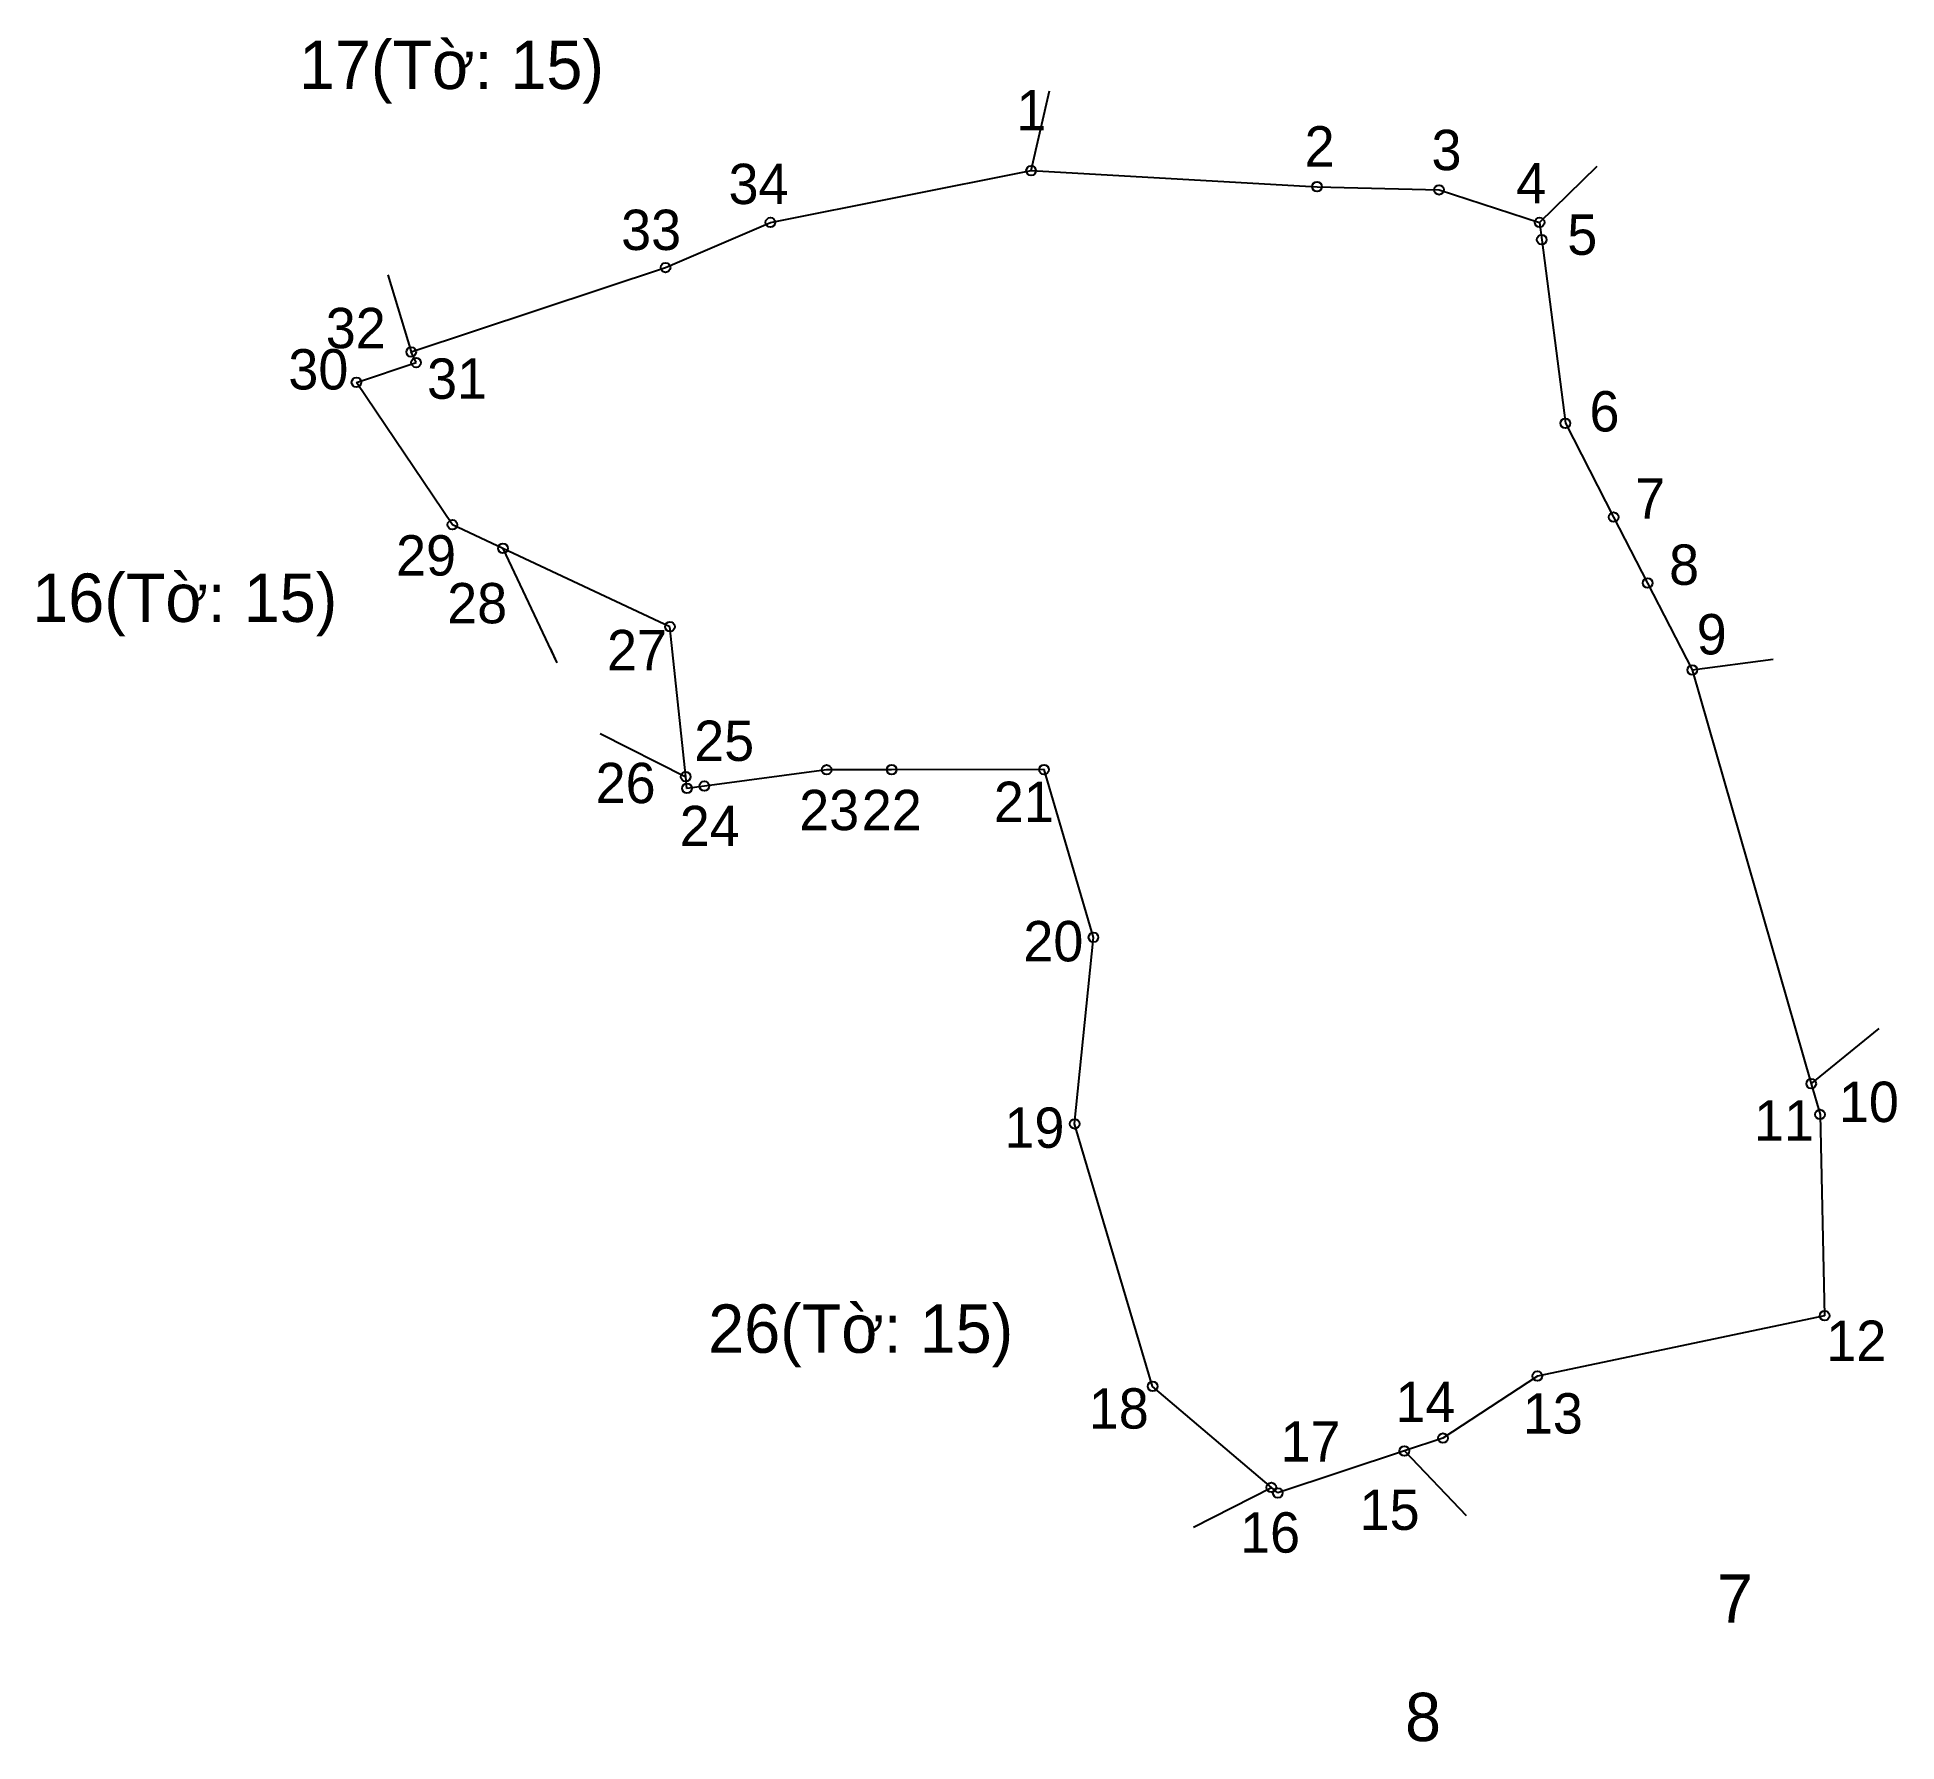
# Model space of a CAD drawing. Extents: x 551945 to 552115, y 1820713 to 1820869.
import ezdxf

# ---------------------------------------------------------------- set-up
doc = ezdxf.new("R2010")
doc.units = 0
for name, color, linetype in [('CanhThua', 7, 'Continuous'), ('MocDinhThua', 7, 'Continuous'), ('NhanTuCan', 7, 'Continuous'), ('RauThua', 7, 'Continuous'), ('SoHieuDinhThua', 7, 'Continuous')]:
    doc.layers.add(name, color=color, linetype=linetype)

msp = doc.modelspace()

# ---------------------------------------------------------------- linework, layer by layer
at = {"layer": 'CanhThua'}
for p, q in [((552011.71, 1820852.32), (552035.54, 1820857.06)), ((552035.54, 1820857.06), (552061.68, 1820855.59)), ((552061.68, 1820855.59), (552072.83, 1820855.3)), ((552072.83, 1820855.3), (552082.02, 1820852.32)), ((552002.12, 1820848.2), (552011.71, 1820852.32)), ((552082.02, 1820852.32), (552082.22, 1820850.74)), ((552082.22, 1820850.74), (552084.38, 1820833.96)), ((551978.87, 1820840.48), (552002.12, 1820848.2)), ((551979.32, 1820839.51), (551978.87, 1820840.48)), ((551973.87, 1820837.7), (551979.32, 1820839.51)), ((551982.64, 1820824.68), (551973.87, 1820837.7)), ((552084.38, 1820833.96), (552088.79, 1820825.38)), ((552088.79, 1820825.38), (552091.9, 1820819.35)), ((551987.26, 1820822.52), (551982.64, 1820824.68)), ((552002.52, 1820815.36), (551987.26, 1820822.52)), ((552091.9, 1820819.35), (552095.98, 1820811.41)), ((552003.97, 1820801.65), (552002.52, 1820815.36)), ((552095.98, 1820811.41), (552106.85, 1820773.58)), ((552004.08, 1820800.58), (552003.97, 1820801.65)), ((552016.84, 1820802.28), (552005.67, 1820800.79)), ((552022.79, 1820802.29), (552016.84, 1820802.28)), ((552036.72, 1820802.3), (552022.79, 1820802.29)), ((552041.24, 1820786.96), (552036.72, 1820802.3)), ((552005.67, 1820800.79), (552004.08, 1820800.58)), ((552039.52, 1820769.91), (552041.24, 1820786.96)), ((552106.85, 1820773.58), (552107.66, 1820770.77)), ((552107.66, 1820770.77), (552108.07, 1820752.37)), ((552046.65, 1820745.91), (552039.52, 1820769.91)), ((552108.07, 1820752.37), (552081.82, 1820746.85)), ((552081.82, 1820746.85), (552073.19, 1820741.18)), ((552057.5, 1820736.67), (552046.65, 1820745.91)), ((552073.19, 1820741.18), (552069.66, 1820740.01)), ((552069.66, 1820740.01), (552058.09, 1820736.17)), ((552058.09, 1820736.17), (552057.5, 1820736.67))]:
    msp.add_line(p, q, dxfattribs=at)
at = {"layer": 'MocDinhThua'}
for centre in [(552035.54, 1820857.06), (552061.68, 1820855.59), (552072.83, 1820855.3), (552011.71, 1820852.32), (552082.02, 1820852.32), (552082.22, 1820850.74), (552002.12, 1820848.2), (551978.87, 1820840.48), (551979.32, 1820839.51), (551973.87, 1820837.7), (552084.38, 1820833.96), (551982.64, 1820824.68), (552088.79, 1820825.38), (551987.26, 1820822.52), (552091.9, 1820819.35), (552002.52, 1820815.36), (552095.98, 1820811.41), (552003.97, 1820801.65), (552005.67, 1820800.79), (552016.84, 1820802.28), (552022.79, 1820802.29), (552036.72, 1820802.3), (552004.08, 1820800.58), (552041.24, 1820786.96), (552106.85, 1820773.58), (552107.66, 1820770.77), (552039.52, 1820769.91), (552108.07, 1820752.37), (552081.82, 1820746.85), (552046.65, 1820745.91), (552069.66, 1820740.01), (552073.19, 1820741.18), (552057.5, 1820736.67), (552058.09, 1820736.17)]:
    msp.add_circle(centre, 0.442, dxfattribs=at)
at = {"layer": 'RauThua'}
for p, q in [((552035.54, 1820857.06), (552037.22, 1820864.35)), ((552082.02, 1820852.32), (552087.28, 1820857.45)), ((551976.72, 1820847.54), (551978.87, 1820840.48)), ((551987.26, 1820822.52), (551992.18, 1820812.07)), ((551987.26, 1820822.52), (551992.18, 1820812.07)), ((551991.56, 1820813.39), (551992.18, 1820812.07)), ((552095.98, 1820811.41), (552103.38, 1820812.38)), ((552095.98, 1820811.41), (552103.38, 1820812.38)), ((551996.14, 1820805.61), (552003.97, 1820801.65)), ((551996.14, 1820805.61), (552003.97, 1820801.65)), ((552106.85, 1820773.58), (552113.07, 1820778.63)), ((552106.85, 1820773.58), (552113.07, 1820778.63)), ((552069.66, 1820740.01), (552075.31, 1820734.11)), ((552050.39, 1820733.04), (552057.5, 1820736.67))]:
    msp.add_line(p, q, dxfattribs=at)

# ---------------------------------------------------------------- texts
at = {"layer": 'NhanTuCan'}
for s, height, p in [('17(Tờ: 15)', 4.424, (551968.61, 1820864.52)), ('16(Tờ: 15)', 4.424, (551944.23, 1820815.8)), ('26(Tờ: 15)', 4.424, (552006.02, 1820748.98)), ('7', 4.42, (552098.23, 1820724.31)), ('8', 4.42, (552069.72, 1820713.48))]:
    msp.add_text(s, height=height, dxfattribs=at).set_placement(p)
at = {"layer": 'SoHieuDinhThua'}
for s, height, p in [('1', 3.69, (552034.19, 1820860.73)), ('2', 3.69, (552060.54, 1820857.43)), ('3', 3.69, (552072.14, 1820857.1)), ('34', 3.687, (552007.88, 1820854)), ('4', 3.69, (552079.88, 1820854.07)), ('33', 3.687, (551998.06, 1820849.8)), ('5', 3.69, (552084.55, 1820849.36)), ('32', 3.687, (551971.06, 1820840.82)), ('30', 3.687, (551967.64, 1820837.05)), ('31', 3.687, (551980.32, 1820836.2)), ('6', 3.69, (552086.58, 1820833.21)), ('7', 3.69, (552090.75, 1820825.23)), ('29', 3.687, (551977.49, 1820820.04)), ('8', 3.69, (552093.86, 1820819.19)), ('28', 3.687, (551982.16, 1820815.67)), ('9', 3.69, (552096.38, 1820812.83)), ('27', 3.687, (551996.77, 1820811.38)), ('25', 3.687, (552004.74, 1820803.09)), ('26', 3.687, (551995.73, 1820799.23)), ('21', 3.687, (552032.13, 1820797.51)), ('23', 3.687, (552014.34, 1820796.76)), ('22', 3.687, (552020.06, 1820796.76)), ('24', 3.687, (552003.42, 1820795.3)), ('20', 3.687, (552034.83, 1820784.77)), ('10', 3.687, (552109.38, 1820770.08)), ('19', 3.687, (552033.1, 1820767.72)), ('11', 3.687, (552101.62, 1820768.38)), ('12', 3.687, (552108.23, 1820748.24)), ('18', 3.687, (552040.81, 1820742.05)), ('14', 3.687, (552068.84, 1820742.65)), ('13', 3.687, (552080.49, 1820741.6)), ('17', 3.687, (552058.34, 1820739.04)), ('15', 3.687, (552065.57, 1820732.79)), ('16', 3.687, (552054.64, 1820730.71))]:
    msp.add_text(s, height=height, dxfattribs=at).set_placement(p)

doc.saveas('drawing.dxf')
